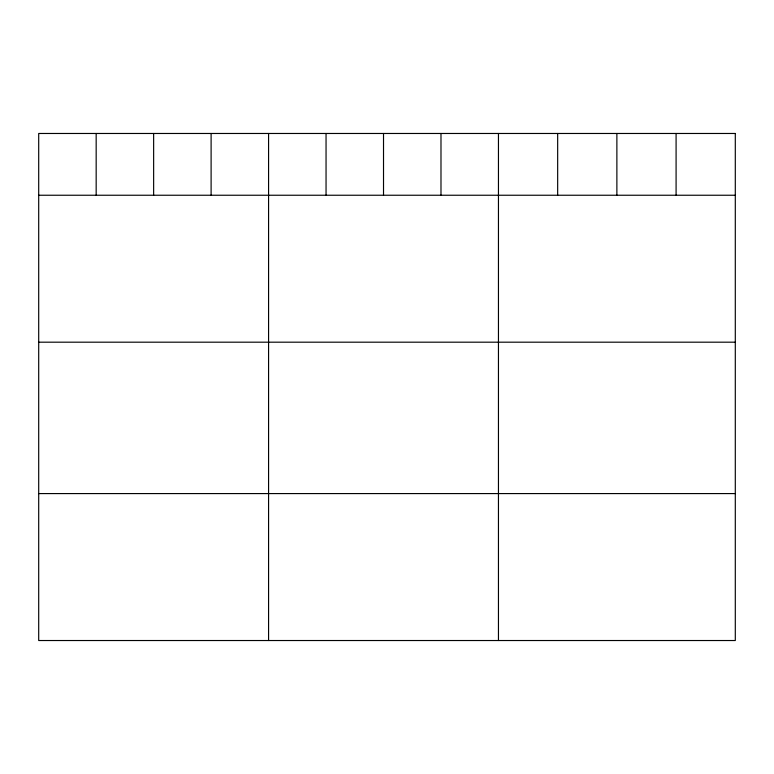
<?xml version="1.0" encoding="UTF-8"?>
<svg xmlns="http://www.w3.org/2000/svg" width="774" height="774" viewBox="0 0 774 774"><rect width="100%" height="100%" fill="white"/><g stroke="black" fill="none" stroke-linecap="round" stroke-linejoin="round"><path stroke-width="1.16" d="M38.7 195.242L735.3 195.242M38.7 342.185L735.3 342.185M38.7 493.58L735.3 493.58M676.089 133.476L676.089 195.242M616.878 133.476L616.878 195.242M557.667 133.476L557.667 195.242M498.456 133.476L498.456 640.524M440.987 133.476L440.987 195.242M383.517 133.476L383.517 195.242M326.048 133.476L326.048 195.242M268.578 133.476L268.578 640.524M211.108 133.476L211.108 195.242M153.639 133.476L153.639 195.242M96.17 133.476L96.17 195.242M735.3 133.476L38.7 133.476L38.7 640.524L735.3 640.524L735.3 133.476"/></g></svg>
